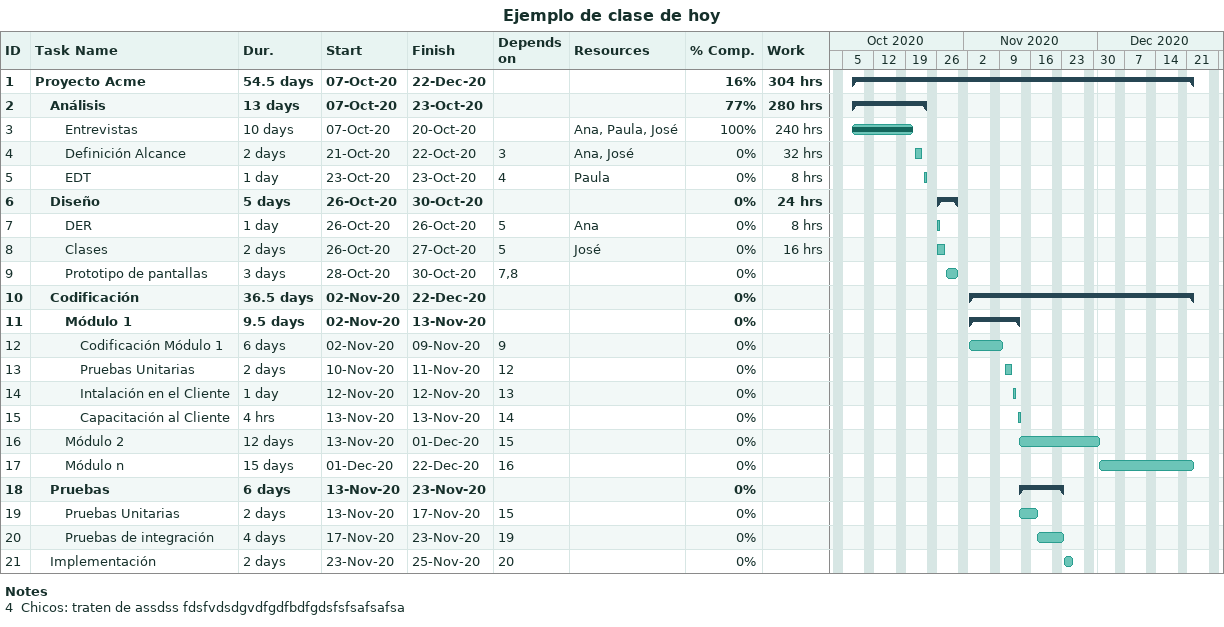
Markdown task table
Ejemplo de clase de hoy

| ID | Level | Task | Duration | Start | Finish | Predecessors | Resources | % complete | Work (h) |
|---|---|---|---|---|---|---|---|---|---|
| 1 | 1 | **Proyecto Acme** | 54.5d | 2020-10-07 | 2020-12-22 |  |  | 16 | 304 |
| 2 | 2 | **Análisis** | 13d | 2020-10-07 | 2020-10-23 |  |  | 77 | 280 |
| 3 | 3 | Entrevistas | 10d | 2020-10-07 | 2020-10-20 |  | Ana, Paula, José | 100 | 240 |
| 4 | 3 | Definición Alcance | 2d | 2020-10-21 | 2020-10-22 | 3 | Ana, José | 0 | 32 |
| 5 | 3 | EDT | 1d | 2020-10-23 | 2020-10-23 | 4 | Paula | 0 | 8 |
| 6 | 2 | **Diseño** | 5d | 2020-10-26 | 2020-10-30 |  |  | 0 | 24 |
| 7 | 3 | DER | 1d | 2020-10-26 | 2020-10-26 | 5 | Ana | 0 | 8 |
| 8 | 3 | Clases | 2d | 2020-10-26 | 2020-10-27 | 5 | José | 0 | 16 |
| 9 | 3 | Prototipo de pantallas | 3d | 2020-10-28 | 2020-10-30 | 7, 8 |  | 0 |  |
| 10 | 2 | **Codificación** | 36.5d | 2020-11-02 | 2020-12-22 |  |  | 0 |  |
| 11 | 3 | **Módulo 1** | 9.5d | 2020-11-02 | 2020-11-13 |  |  | 0 |  |
| 12 | 4 | Codificación Módulo 1 | 6d | 2020-11-02 | 2020-11-09 | 9 |  | 0 |  |
| 13 | 4 | Pruebas Unitarias | 2d | 2020-11-10 | 2020-11-11 | 12 |  | 0 |  |
| 14 | 4 | Intalación en el Cliente | 1d | 2020-11-12 | 2020-11-12 | 13 |  | 0 |  |
| 15 | 4 | Capacitación al Cliente | 4h | 2020-11-13 | 2020-11-13 | 14 |  | 0 |  |
| 16 | 3 | Módulo 2 | 12d | 2020-11-13 | 2020-12-01 | 15 |  | 0 |  |
| 17 | 3 | Módulo n | 15d | 2020-12-01 | 2020-12-22 | 16 |  | 0 |  |
| 18 | 2 | **Pruebas** | 6d | 2020-11-13 | 2020-11-23 |  |  | 0 |  |
| 19 | 3 | Pruebas Unitarias | 2d | 2020-11-13 | 2020-11-17 | 15 |  | 0 |  |
| 20 | 3 | Pruebas de integración | 4d | 2020-11-17 | 2020-11-23 | 19 |  | 0 |  |
| 21 | 2 | Implementación | 2d | 2020-11-23 | 2020-11-25 | 20 |  | 0 |  |

Notes
- 4: Chicos: traten de assdss fdsfvdsdgvdfgdfbdfgdsfsfsafsafsa
